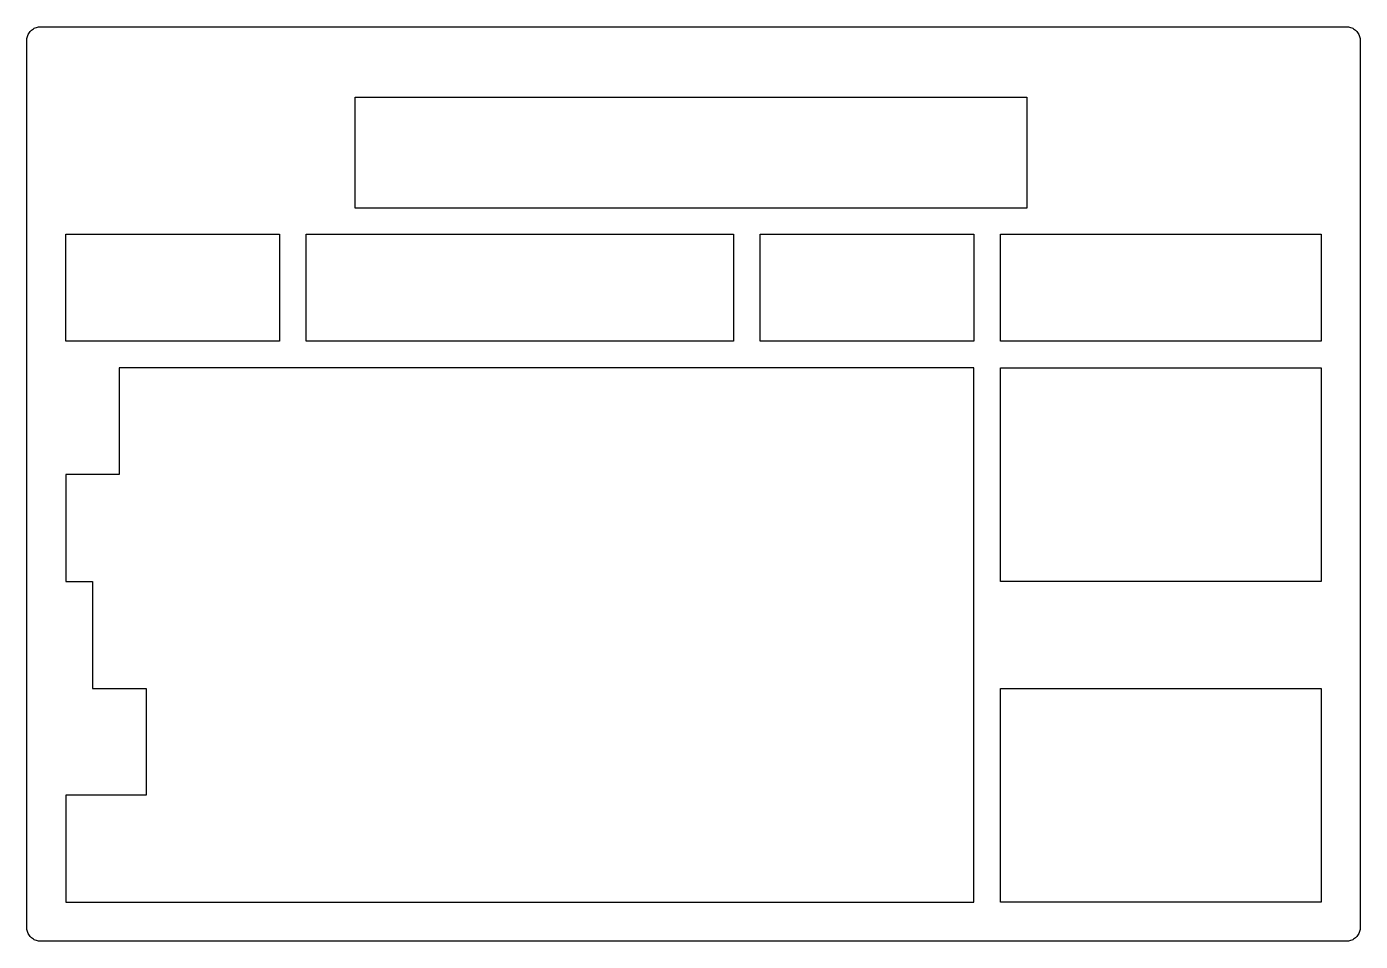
# Model space of a CAD drawing. Extents: x 0 to 238, y 0 to 163.
import ezdxf

# ---------------------------------------------------------------- set-up
doc = ezdxf.new("R2010")
doc.units = 0
doc.layers.get('0').update_dxf_attribs({"linetype": 'CONTINUOUS'})

msp = doc.modelspace()

# ---------------------------------------------------------------- linework, layer by layer
at = {"color": 5}
for p, q in [((0.290766, 161.621), (0.373447, 161.798)), ((0.373447, 161.798), (0.468535, 161.971)), ((0.468535, 161.971), (0.577398, 162.133)), ((0.577398, 162.133), (0.698666, 162.287)), ((0.698666, 162.287), (0.832337, 162.432)), ((0.832337, 162.432), (0.977029, 162.566)), ((0.977029, 162.566), (1.13137, 162.687)), ((1.13137, 162.687), (1.29398, 162.796)), ((1.29398, 162.796), (1.46623, 162.891)), ((1.46623, 162.891), (1.644, 162.974)), ((1.644, 162.974), (1.82866, 163.041)), ((1.82866, 163.041), (2.01745, 163.095)), ((2.01745, 163.095), (2.209, 163.134)), ((2.209, 163.134), (2.40468, 163.157)), ((2.40468, 163.157), (2.60036, 163.164)), ((2.60036, 163.164), (235.439, 163.164)), ((235.439, 163.164), (235.635, 163.157)), ((235.635, 163.157), (235.831, 163.134)), ((235.831, 163.134), (236.024, 163.095)), ((236.024, 163.095), (236.212, 163.041)), ((236.212, 163.041), (236.396, 162.974)), ((236.396, 162.974), (236.573, 162.891)), ((236.573, 162.891), (236.746, 162.796)), ((236.746, 162.796), (236.908, 162.687)), ((236.908, 162.687), (237.062, 162.566)), ((237.062, 162.566), (237.207, 162.432)), ((237.207, 162.432), (237.339, 162.287)), ((237.339, 162.287), (237.462, 162.133)), ((237.462, 162.133), (237.571, 161.971)), ((237.571, 161.971), (237.667, 161.798)), ((237.667, 161.798), (237.749, 161.621)), ((0.100597, 160.664), (0.107487, 160.86)), ((0.100597, 2.60036), (0.100597, 160.664)), ((0.107487, 160.86), (0.130914, 161.055)), ((0.130914, 161.055), (0.169499, 161.247)), ((0.169499, 161.247), (0.223242, 161.436)), ((0.223242, 161.436), (0.290766, 161.621)), ((237.749, 161.621), (237.816, 161.436)), ((237.816, 161.436), (237.87, 161.247)), ((237.87, 161.247), (237.909, 161.055)), ((237.909, 161.055), (237.931, 160.86)), ((237.931, 160.86), (237.939, 160.664)), ((237.939, 160.664), (237.939, 2.60036)), ((58.6768, 150.599), (178.478, 150.599)), ((58.6768, 130.799), (58.6768, 150.599)), ((178.478, 150.599), (178.478, 130.799)), ((178.478, 130.799), (58.6768, 130.799)), ((7.09965, 126.165), (45.2025, 126.165)), ((7.09965, 107.114), (7.09965, 126.165)), ((45.2025, 126.165), (45.2025, 107.114)), ((49.9622, 126.165), (126.164, 126.165)), ((49.9622, 107.114), (49.9622, 126.165)), ((126.164, 126.165), (126.164, 107.114)), ((130.925, 126.165), (169.027, 126.165)), ((130.925, 107.114), (130.925, 126.165)), ((169.027, 126.165), (169.027, 107.114)), ((173.787, 126.165), (230.939, 126.165)), ((173.787, 107.112), (173.787, 126.165)), ((230.939, 126.165), (230.939, 107.112)), ((45.2025, 107.114), (7.09965, 107.114)), ((126.164, 107.114), (49.9622, 107.114)), ((169.027, 107.114), (130.925, 107.114)), ((230.939, 107.112), (173.787, 107.112)), ((169.027, 102.352), (16.6247, 102.352)), ((16.6247, 102.352), (16.6247, 83.3025)), ((169.027, 7.10103), (169.027, 102.352)), ((173.787, 102.352), (230.939, 102.352)), ((173.787, 64.2511), (173.787, 102.352)), ((230.939, 102.352), (230.939, 64.2511)), ((7.09965, 83.3025), (7.09965, 64.2511)), ((16.6247, 83.3025), (7.09965, 83.3025)), ((7.09965, 64.2511), (11.8622, 64.2511)), ((11.8622, 64.2511), (11.8622, 45.2011)), ((230.939, 64.2511), (173.787, 64.2511)), ((11.8622, 45.2011), (21.3872, 45.2011)), ((21.3872, 45.2011), (21.3872, 26.1524)), ((173.787, 45.2025), (230.939, 45.2025)), ((173.787, 7.10103), (173.787, 45.2025)), ((230.939, 45.2025), (230.939, 7.10103)), ((21.3872, 26.1524), (7.09965, 26.1524)), ((7.09965, 26.1524), (7.09965, 7.10103)), ((7.09965, 7.10103), (169.027, 7.10103)), ((230.939, 7.10103), (173.787, 7.10103)), ((0.107487, 2.40468), (0.100597, 2.60036)), ((0.130914, 2.209), (0.107487, 2.40468)), ((237.931, 2.40468), (237.909, 2.209)), ((237.939, 2.60036), (237.931, 2.40468)), ((0.169499, 2.01607), (0.130914, 2.209)), ((0.223242, 1.82728), (0.169499, 2.01607)), ((0.290766, 1.644), (0.223242, 1.82728)), ((0.373447, 1.46485), (0.290766, 1.644)), ((0.468535, 1.29398), (0.373447, 1.46485)), ((0.577398, 1.13137), (0.468535, 1.29398)), ((0.698666, 0.977029), (0.577398, 1.13137)), ((0.832337, 0.832337), (0.698666, 0.977029)), ((0.977029, 0.700045), (0.832337, 0.832337)), ((1.13137, 0.577398), (0.977029, 0.700045)), ((1.29398, 0.468535), (1.13137, 0.577398)), ((1.46623, 0.372071), (1.29398, 0.468535)), ((1.644, 0.290766), (1.46623, 0.372071)), ((1.82866, 0.221864), (1.644, 0.290766)), ((2.01745, 0.169499), (1.82866, 0.221864)), ((2.209, 0.130914), (2.01745, 0.169499)), ((2.40468, 0.108865), (2.209, 0.130914)), ((2.60036, 0.100597), (2.40468, 0.108865)), ((235.439, 0.100597), (2.60036, 0.100597)), ((235.635, 0.108865), (235.439, 0.100597)), ((235.831, 0.130914), (235.635, 0.108865)), ((236.024, 0.169499), (235.831, 0.130914)), ((236.212, 0.221864), (236.024, 0.169499)), ((236.396, 0.290766), (236.212, 0.221864)), ((236.573, 0.372071), (236.396, 0.290766)), ((236.746, 0.468535), (236.573, 0.372071)), ((236.908, 0.577398), (236.746, 0.468535)), ((237.062, 0.700045), (236.908, 0.577398)), ((237.207, 0.832337), (237.062, 0.700045)), ((237.339, 0.977029), (237.207, 0.832337)), ((237.462, 1.13137), (237.339, 0.977029)), ((237.571, 1.29398), (237.462, 1.13137)), ((237.667, 1.46485), (237.571, 1.29398)), ((237.749, 1.644), (237.667, 1.46485)), ((237.816, 1.82728), (237.749, 1.644)), ((237.87, 2.01607), (237.816, 1.82728)), ((237.909, 2.209), (237.87, 2.01607))]:
    msp.add_line(p, q, dxfattribs=at)

doc.saveas('drawing.dxf')
